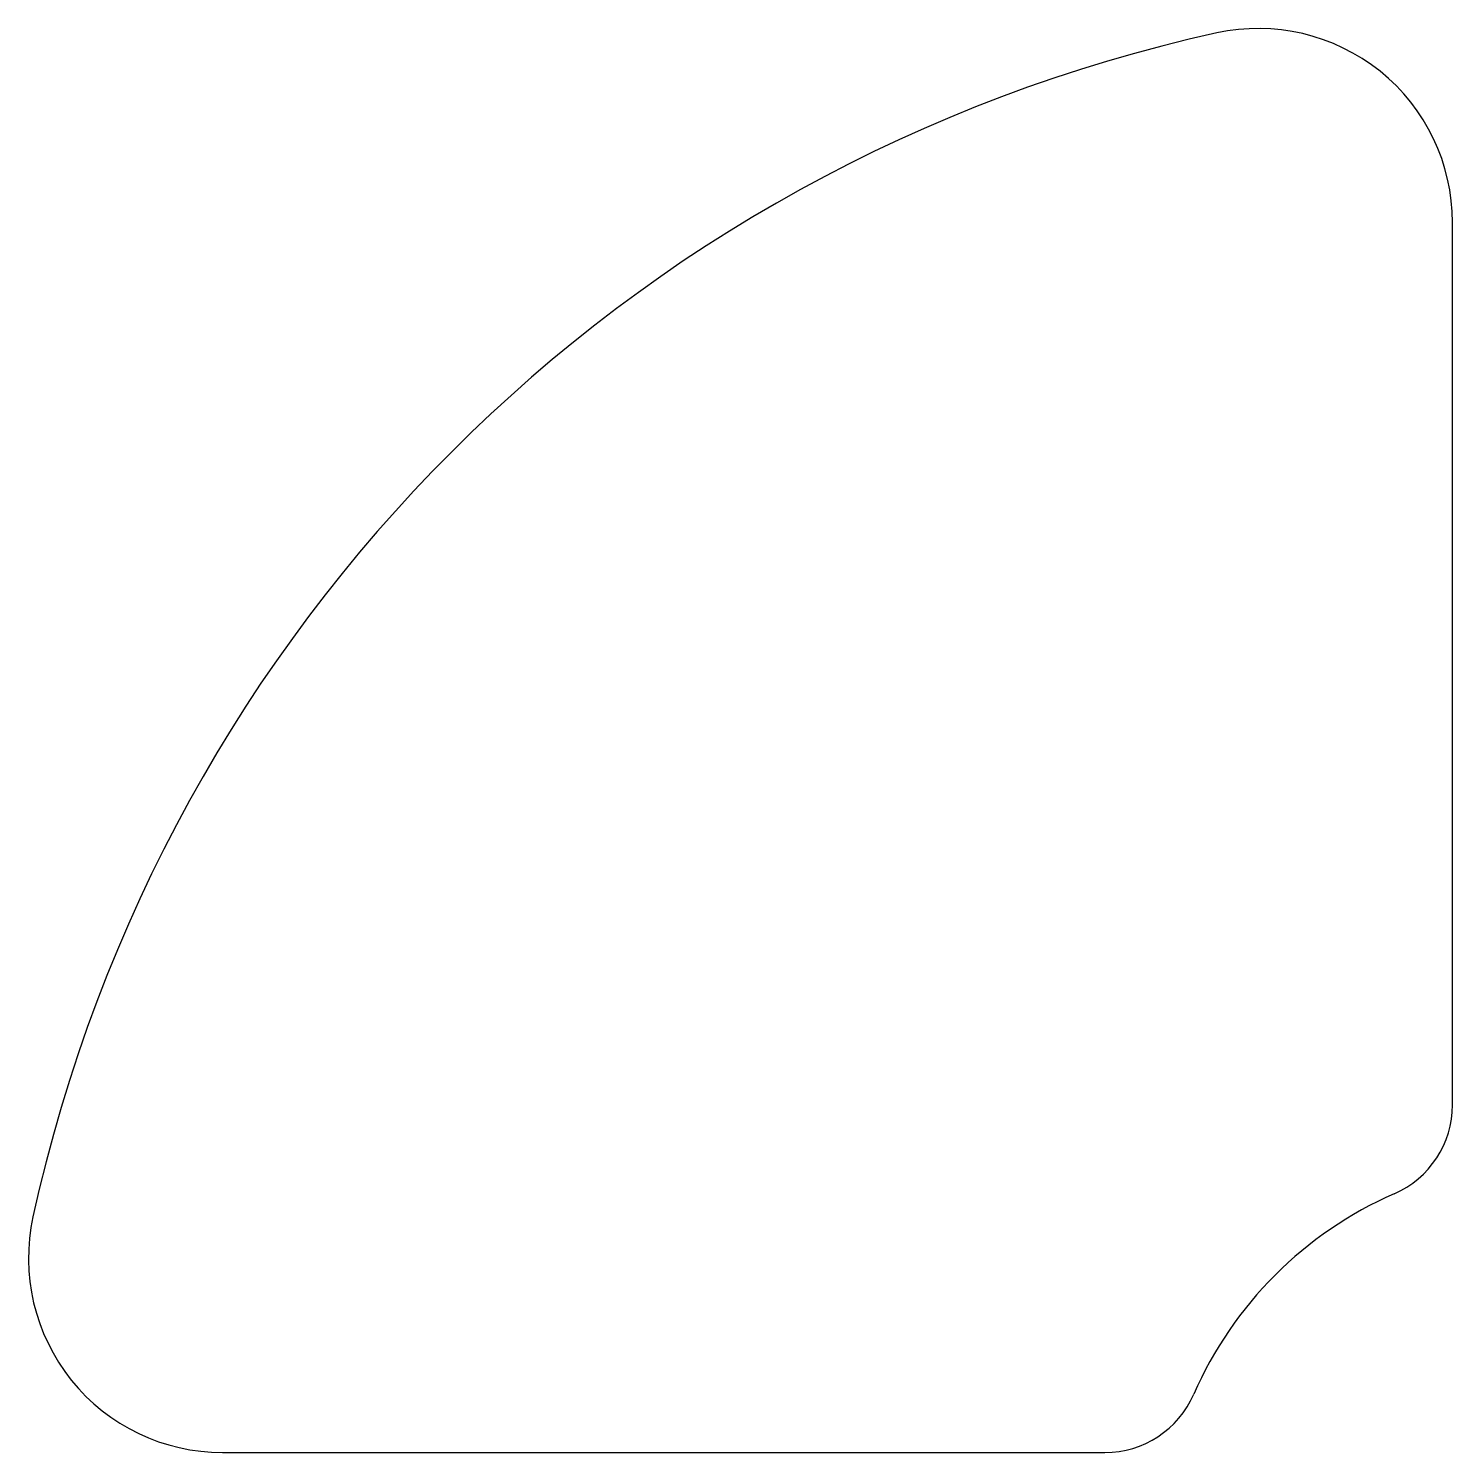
# Model space of a CAD drawing. Extents: x -157 to -10, y 10 to 157.
import ezdxf

# ---------------------------------------------------------------- set-up
doc = ezdxf.new("R2010")
doc.units = 0
doc.header["$MEASUREMENT"] = 0
doc.layers.add('VISIBLE', color=7, linetype='CONTINUOUS')

msp = doc.modelspace()

# ---------------------------------------------------------------- linework, layer by layer
at = {"layer": 'VISIBLE'}
for p, q in [((-10, 45.83), (-10, 136.75)), ((-136.75, 10), (-45.83, 10))]:
    msp.add_line(p, q, dxfattribs=at)
for centre, radius, start, end in [((0, 0), 160, 102.3736, 167.6264), ((-30, 136.75), 20, 0, 102.3736), ((-20, 45.83), 10, 293.5782, 0), ((0, 0), 40, 113.5782, 156.4218), ((-136.75, 30), 20, 167.6264, 270), ((-45.83, 20), 10, 270, 336.4218)]:
    msp.add_arc(centre, radius, start, end, dxfattribs=at)

doc.saveas('drawing.dxf')
